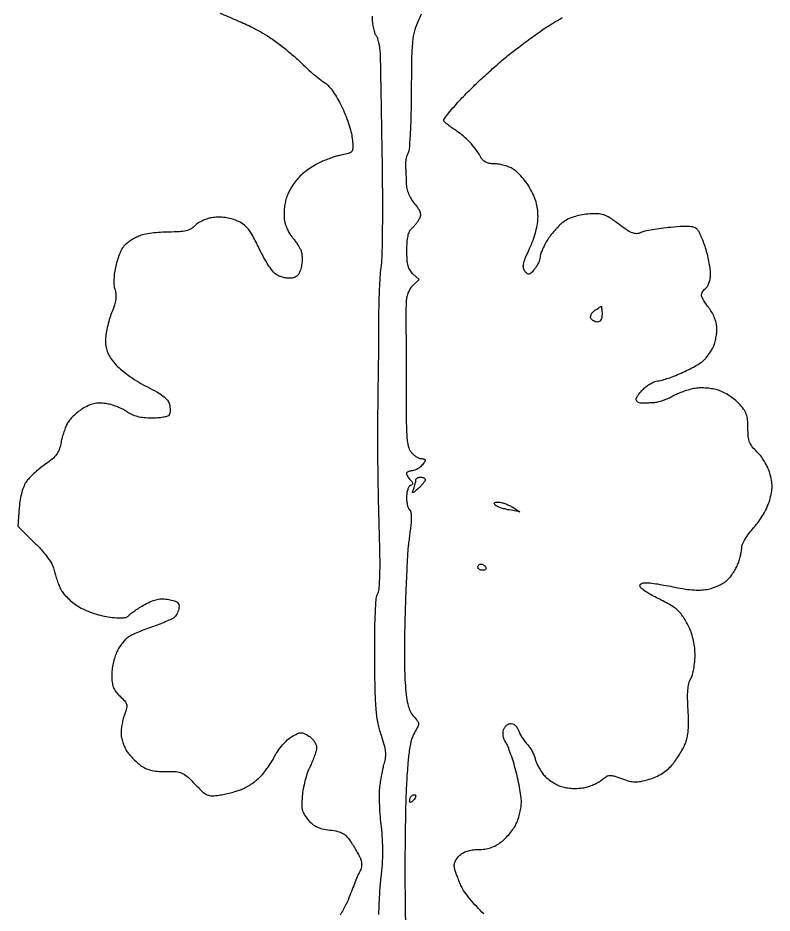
# Model space of a CAD drawing. Extents: x 0 to 102, y 0 to 135.
# Drawn here: x 76.54 to 97.1, y 56.3 to 80.71 of the extents above; entities that cross this region are included whole.
import ezdxf

# ---------------------------------------------------------------- set-up
doc = ezdxf.new("R2010")
doc.units = 0
doc.header["$MEASUREMENT"] = 0

msp = doc.modelspace()

# ---------------------------------------------------------------- linework, layer by layer
for points in [[(82.051786, 80.840163, -0.006793), (82.487644, 80.655578, -0.00687), (82.883834, 80.474871, -0.017941), (83.1618, 80.331025, -0.022023), (83.408971, 80.176934, -0.011957), (83.699274, 79.967303, -0.011892), (83.984977, 79.739506, -0.018411), (84.2193, 79.528237, 0.007637), (84.426767, 79.332915, 0.008838), (84.630388, 79.153495, 0.008042), (84.807543, 79.007717, 0.050508), (84.905949, 78.944429, -0.095043), (84.991057, 78.87836, -0.021353), (85.106739, 78.734857, -0.021402), (85.228031, 78.554862, -0.019282), (85.338059, 78.358899, -0.019427), (85.439331, 78.140508, -0.014551), (85.534297, 77.892915, -0.014765), (85.610127, 77.654239, -0.032324), (85.650739, 77.466898, -0.01455), (85.674032, 77.273315, -0.051905), (85.672405, 77.148709, -0.094329), (85.647878, 77.070769, -0.183666), (85.599328, 77.028655, -0.019134), (85.544909, 77.011044, -0.008258), (85.471212, 76.99158, -0.008157), (85.392007, 76.97342, -0.010701), (85.3191, 76.959575, 0.031793), (85.231997, 76.939196, 0.00938), (85.101474, 76.897076, 0.009375), (84.956152, 76.844085, 0.00996), (84.815845, 76.786686, 0.030949), (84.668325, 76.711728, 0.017894), (84.500476, 76.604664, 0.017838), (84.339145, 76.484736, 0.028456), (84.211344, 76.369945, 0.036051), (84.101238, 76.241848, 0.024331), (83.994092, 76.081577, 0.024558), (83.90521, 75.915555, 0.043972), (83.85154, 75.770569, 0.029055), (83.820931, 75.625938, 0.020847), (83.802992, 75.461669, 0.02115), (83.799065, 75.303316, 0.041866), (83.811751, 75.178369, 0.035279), (83.841481, 75.064501, 0.024915), (83.890018, 74.941462, 0.025264), (83.948551, 74.827946, 0.047438), (84.008588, 74.7441, -0.016833), (84.071418, 74.666807, -0.011133), (84.138524, 74.574112, -0.011209), (84.199783, 74.481005, -0.021282), (84.24412, 74.403019, -0.070653), (84.274402, 74.315563, -0.032736), (84.289643, 74.196024, -0.031198), (84.28951, 74.064241, -0.034328), (84.27271, 73.937719, -0.032251), (84.233634, 73.793801, -0.087371), (84.182745, 73.701507, -0.11218), (84.111982, 73.64554, -0.075936), (84.013192, 73.615611, -0.053161), (83.922219, 73.612302, -0.030738), (83.813562, 73.626653, -0.030412), (83.705078, 73.654768, -0.044282), (83.614231, 73.693487, -0.09785), (83.515534, 73.774362, -0.023398), (83.387879, 73.944941, -0.02205), (83.251247, 74.167009, -0.016078), (83.118612, 74.424712, 0.011777), (82.94733, 74.764658, 0.047263), (82.818969, 74.958568, 0.070755), (82.685057, 75.083403, 0.053369), (82.508531, 75.180394, 0.035654), (82.357321, 75.23126, 0.029679), (82.190855, 75.263945, 0.029819), (82.022651, 75.27657, 0.037175), (81.866262, 75.26733, 0.039863), (81.728384, 75.237507, 0.031899), (81.585927, 75.184458, 0.032896), (81.459832, 75.117844, 0.067347), (81.373491, 75.047122, -0.070854), (81.263406, 74.958228, -0.074083), (81.134495, 74.905249, -0.047816), (80.952891, 74.878456, -0.01273), (80.660087, 74.871, 0.018371), (80.429807, 74.862536, 0.016469), (80.19216, 74.837153, 0.016756), (79.980362, 74.800174, 0.048546), (79.838533, 74.755776, 0.026771), (79.724145, 74.699966, 0.020578), (79.605544, 74.62748, 0.020982), (79.500026, 74.550269, 0.045608), (79.427665, 74.480826, 0.064634), (79.368436, 74.391544, 0.020843), (79.304289, 74.245936, 0.020395), (79.245718, 74.076324, 0.021521), (79.202338, 73.905497, 0.020858), (79.171903, 73.721514, 0.026052), (79.159772, 73.548825, 0.028916), (79.165696, 73.399954, 0.066531), (79.191251, 73.291037, -0.075575), (79.216331, 73.174769, -0.052018), (79.210615, 73.039865, -0.039454), (79.172975, 72.875526, -0.017862), (79.099328, 72.667158, 0.022679), (79.035169, 72.479916, 0.016955), (78.981011, 72.268573, 0.017224), (78.943557, 72.065632, 0.037032), (78.9318, 71.907112, 0.041121), (78.94682, 71.724791, 0.063841), (78.992178, 71.573842, 0.055403), (79.079502, 71.424839, 0.023483), (79.226733, 71.245632, 0.037954), (79.378601, 71.101227, 0.017296), (79.596811, 70.935428, 0.017012), (79.839946, 70.775736, 0.022418), (80.072412, 70.648045, -0.014824), (80.330184, 70.511506, -0.037372), (80.506376, 70.39316, -0.053121), (80.618927, 70.283516, -0.112073), (80.673744, 70.175365, -0.032688), (80.689026, 70.091641, -0.032825), (80.693238, 70.006758, -0.034699), (80.686886, 69.932584, -0.100026), (80.669072, 69.884408, -0.185018), (80.623379, 69.849577, -0.025449), (80.50488, 69.821264, -0.026403), (80.354937, 69.80153, -0.019518), (80.187717, 69.795, -0.025176), (79.980013, 69.805465, -0.039162), (79.803664, 69.837367, -0.043942), (79.650274, 69.892505, -0.046501), (79.511948, 69.972782, 0.040078), (79.392576, 70.04412, 0.023077), (79.239032, 70.111295, 0.022946), (79.077577, 70.164866, 0.035304), (78.933475, 70.194665, 0.035404), (78.760013, 70.20553, 0.053819), (78.610139, 70.188102, 0.052032), (78.463843, 70.138439, 0.030595), (78.300885, 70.051016, 0.031536), (78.176252, 69.962673, 0.0249), (78.052982, 69.852475, 0.025518), (77.948537, 69.738206, 0.055361), (77.883556, 69.638782, 0.027132), (77.835951, 69.530448, 0.013326), (77.786684, 69.388064, 0.01318), (77.74324, 69.237048, 0.01868), (77.713221, 69.100502, -0.046332), (77.66721, 68.935309, -0.067872), (77.594998, 68.803058, -0.058875), (77.481847, 68.682309, -0.026254), (77.307787, 68.550602, 0.019287), (77.161742, 68.443259, 0.014983), (77.011198, 68.315848, 0.015228), (76.877845, 68.188394, 0.035051), (76.787704, 68.082987, 0.056286), (76.711768, 67.951874, 0.033961), (76.651031, 67.782658, 0.029781), (76.606585, 67.581224, 0.021357), (76.580142, 67.35213), (76.544023, 66.852786), (77.009182, 66.391329, -0.017028), (77.21339, 66.174461, -0.027082), (77.371058, 65.974275, -0.032114), (77.480908, 65.794613, -0.068174), (77.53646, 65.641686, 0.01855), (77.568887, 65.51437, 0.012027), (77.615323, 65.369678, 0.012096), (77.667567, 65.230369, 0.022363), (77.7177, 65.120389, 0.058075), (77.787693, 65.015497, 0.024187), (77.904223, 64.891117, 0.023537), (78.043208, 64.76859, 0.028104), (78.185394, 64.667235, 0.036393), (78.353921, 64.57727, 0.020269), (78.570428, 64.491533, 0.02004), (78.799532, 64.421553, 0.028641), (79.007833, 64.379522, 0.013128), (79.234544, 64.3532, 0.038193), (79.392117, 64.351154, 0.058372), (79.500471, 64.370868, 0.14783), (79.5663, 64.414955, -0.059059), (79.620124, 64.466697, -0.011573), (79.729251, 64.545355, -0.012133), (79.861522, 64.631473, -0.010983), (80.002228, 64.714086, -0.02393), (80.189589, 64.807167, -0.050989), (80.343393, 64.856663, -0.057982), (80.490909, 64.870514, -0.04083), (80.656794, 64.853228, -0.023417), (80.810003, 64.816988, -0.099993), (80.893004, 64.773943, -0.164846), (80.93085, 64.714415, -0.09806), (80.934587, 64.629622, -0.036114), (80.918666, 64.55962, -0.029019), (80.891898, 64.487157, -0.029882), (80.859097, 64.422843, -0.063592), (80.824989, 64.378749, -0.083104), (80.766154, 64.336784, -0.009508), (80.617896, 64.26794, -0.011267), (80.436809, 64.192829, -0.008956), (80.238167, 64.119702, 0.008297), (80.03269, 64.044366, 0.008434), (79.830958, 63.962647, 0.008259), (79.658042, 63.885787, 0.034082), (79.557796, 63.830641, 0.059461), (79.479774, 63.766267, 0.02539), (79.391301, 63.663625, 0.024686), (79.307017, 63.543359, 0.029719), (79.240546, 63.4224, 0.036546), (79.187035, 63.284439, 0.020963), (79.141992, 63.111664, 0.02086), (79.111112, 62.933265, 0.032431), (79.101, 62.777525, 0.031336), (79.112487, 62.594407, 0.064941), (79.148558, 62.456035, 0.069346), (79.21703, 62.337319, 0.040459), (79.32833, 62.216038, -0.023752), (79.456914, 62.084987, -0.119108), (79.505059, 61.995004, -0.12417), (79.505773, 61.894877, -0.026763), (79.45523, 61.727622, 0.023669), (79.416793, 61.603209, 0.01613), (79.384465, 61.458682, 0.016283), (79.36228, 61.316927, 0.031242), (79.355357, 61.202094, 0.050586), (79.367012, 61.089713, 0.027862), (79.402588, 60.956047, 0.027497), (79.454254, 60.823166, 0.039289), (79.515361, 60.712454, 0.031415), (79.59392, 60.608184, 0.018961), (79.699012, 60.49456, 0.018959), (79.812445, 60.389193, 0.031333), (79.916654, 60.310302, 0.049593), (80.051862, 60.238835, 0.043293), (80.204761, 60.191436, 0.037695), (80.382731, 60.166588, 0.023347), (80.593894, 60.163065, -0.022152), (80.858874, 60.159278, -0.089935), (81.015032, 60.121399, -0.081897), (81.155251, 60.029372, -0.016537), (81.368423, 59.819629, 0.013797), (81.577861, 59.611288, 0.082178), (81.705447, 59.525641, 0.112386), (81.835411, 59.49884, 0.036058), (82.032829, 59.517162, 0.012175), (82.17588, 59.544522, 0.008304), (82.337105, 59.582261, 0.008372), (82.491474, 59.62387, 0.016665), (82.6119, 59.662892, 0.035339), (82.726397, 59.713657, 0.018342), (82.861804, 59.792027, 0.018145), (82.995626, 59.883114, 0.026258), (83.106239, 59.973742, 0.034391), (83.212372, 60.084712, 0.016485), (83.333515, 60.240353, 0.016257), (83.449786, 60.411802, 0.022311), (83.542168, 60.5736, -0.033204), (83.636479, 60.730732, -0.025977), (83.758297, 60.888053, -0.02662), (83.887626, 61.023021, -0.056406), (84.003549, 61.109478, -0.018409), (84.165884, 61.196339, -0.103864), (84.26063, 61.22028, -0.124503), (84.348657, 61.201775, -0.031286), (84.47707, 61.128678, -0.051786), (84.556459, 61.064016, -0.047225), (84.623638, 60.982524, -0.050307), (84.669586, 60.897308, -0.098815), (84.6846, 60.822079, -0.062606), (84.673614, 60.734682, -0.018484), (84.635331, 60.605003, -0.018241), (84.581076, 60.461081, -0.018693), (84.516875, 60.322691, 0.033213), (84.449021, 60.164562, 0.016913), (84.384023, 59.95819, 0.016726), (84.331121, 59.73998, 0.024009), (84.300142, 59.543511, 0.016715), (84.280995, 59.288534, 0.063701), (84.294624, 59.129899, 0.081006), (84.345701, 58.999983, 0.038209), (84.449631, 58.852113, 0.04497), (84.56632, 58.733897, 0.063452), (84.690377, 58.653451, 0.056446), (84.841532, 58.600698, 0.0277), (85.042783, 58.566644, -0.025762), (85.262916, 58.53027, -0.079622), (85.402789, 58.475346, -0.084019), (85.51434, 58.381249, -0.030848), (85.637992, 58.21543, -0.00867), (85.71889, 58.086891, -0.00841), (85.796128, 57.95433, -0.00835), (85.860128, 57.835506, -0.03055), (85.894701, 57.757306, -0.064011), (85.910563, 57.688739, -0.042456), (85.911747, 57.607876, -0.042365), (85.899228, 57.527709, -0.062415), (85.873873, 57.461206, 0.021201), (85.83243, 57.374645, 0.003389), (85.759801, 57.201584, 0.003745), (85.677105, 56.996378, 0.003275), (85.593647, 56.780591, -0.026678), (85.486072, 56.536978, -0.013925), (85.327804, 56.245207, -0.01381)], [(87.538667, 80.809301, -0.007926), (87.45403, 80.6238, 0.045913), (87.354735, 80.353573, 0.040695), (87.30135, 80.058576, 0.020478), (87.276172, 79.615269, 0.003044), (87.267494, 78.7203, -0.005057), (87.25932, 78.1246, -0.007177), (87.23909, 77.59512, -0.004346), (87.211908, 77.151774, -0.097422), (87.178511, 77.0283, 0.037706), (87.147435, 76.951172, 0.025216), (87.123216, 76.8591, 0.025426), (87.108726, 76.76694, 0.04474), (87.107517, 76.6899, -0.005399), (87.112935, 76.603909, -0.001846), (87.118985, 76.479117, -0.001835), (87.124648, 76.341324, -0.002119), (87.129007, 76.209941, 0.045269), (87.146916, 76.060674, 0.041972), (87.191568, 75.913079, 0.041082), (87.261418, 75.772021, 0.03942), (87.354243, 75.642192, -0.022436), (87.458852, 75.505904, -0.075917), (87.508337, 75.405579, -0.112537), (87.515587, 75.317964, -0.08768), (87.485762, 75.226893, -0.028994), (87.443783, 75.158327, -0.018143), (87.387292, 75.083024, -0.018197), (87.326037, 75.01266, -0.031356), (87.269519, 74.959433, 0.113643), (87.210256, 74.88176, 0.051869), (87.169664, 74.760004, 0.037901), (87.14551, 74.591512, 0.016657), (87.138, 74.366153, 0.016073), (87.146007, 74.117146, 0.049114), (87.173311, 73.950536, 0.070808), (87.225011, 73.82892, 0.073101), (87.308153, 73.728038), (87.478306, 73.574052), (87.308153, 73.41553, 0.065843), (87.2414, 73.334531, 0.040071), (87.184289, 73.224208, 0.039174), (87.143936, 73.102141, 0.050629), (87.127502, 72.985354, 0.005905), (87.123786, 72.846804, 0.001981), (87.121551, 72.644391, 0.00197), (87.120847, 72.420358, 0.002252), (87.121984, 72.2061, -0.000848), (87.123711, 71.993149, -0.000768), (87.124785, 71.773054, -0.000769), (87.12514, 71.576013, -0.002464), (87.124528, 71.4447, 0.002474), (87.123805, 71.288938, 0.000298), (87.124114, 70.945484, 0.000354), (87.125014, 70.537305, 0.000291), (87.126536, 70.101641, 0.004666), (87.134411, 69.514454, 0.023825), (87.157361, 69.188921, 0.044282), (87.200024, 68.985298, 0.110579), (87.274501, 68.853791, 0.035544), (87.33782, 68.793104, 0.035207), (87.409289, 68.741786, 0.037415), (87.478136, 68.706158, 0.101031), (87.531812, 68.6952, -0.040575), (87.57538, 68.691659, -0.059955), (87.612175, 68.680999, -0.078845), (87.637181, 68.665353, -0.216889), (87.6456, 68.646857, -0.13383), (87.638556, 68.621011, -0.022027), (87.610098, 68.577213, -0.022866), (87.571016, 68.527473, -0.018427), (87.524743, 68.477657, -0.047729), (87.468699, 68.431401, -0.03757), (87.400336, 68.392302, -0.038733), (87.330613, 68.3655, -0.072518), (87.270943, 68.3568, 0.048936), (87.220067, 68.351809, 0.068935), (87.177052, 68.336919, 0.089117), (87.148088, 68.314962, 0.188272), (87.138, 68.28912, 0.103205), (87.144994, 68.255598, 0.030099), (87.169064, 68.208393, 0.028856), (87.203277, 68.157231, 0.027298), (87.24375, 68.109345, -0.026382), (87.29452, 68.049499, -0.164145), (87.3072, 68.011914, -0.247772), (87.292136, 67.98338, -0.062037), (87.24375, 67.958475, 0.176652), (87.203053, 67.924117, 0.050895), (87.169064, 67.847648, 0.044376), (87.145777, 67.747223, 0.034806), (87.138, 67.635643, 0.026545), (87.143973, 67.523206, 0.033165), (87.161907, 67.420252, 0.035112), (87.187906, 67.338799, 0.160883), (87.219386, 67.301286, -0.202715), (87.248331, 67.260502, -0.031851), (87.263724, 67.161028, -0.03108), (87.267225, 67.034665, -0.0226), (87.256036, 66.894443, 0.000277), (87.236666, 66.739375, 0.000206), (87.215437, 66.568081, 0.000208), (87.195541, 66.406442, 0.000471), (87.18065, 66.2841, 0.016914), (87.166343, 66.118836, 0.00136), (87.144586, 65.682383, 0.001835), (87.121953, 65.161439, 0.001408), (87.100917, 64.5921, 0.004648), (87.086063, 63.993733, 0.004421), (87.081997, 63.385144, 0.00439), (87.087883, 62.847172, 0.015609), (87.105434, 62.502913, 0.012166), (87.140119, 62.178408, 0.033625), (87.185304, 61.953233, 0.048076), (87.247066, 61.789815, 0.073282), (87.333018, 61.665178, -0.024016), (87.436011, 61.543395, -0.153755), (87.463289, 61.468401, -0.129537), (87.445152, 61.38491, -0.015178), (87.352659, 61.216364, 0.065768), (87.274922, 61.032961, 0.028366), (87.218733, 60.772968, 0.019215), (87.175116, 60.404108, 0.006188), (87.138293, 59.8545, 0.007593), (87.116436, 59.299188, 0.00268), (87.101467, 58.502789, 0.002659), (87.094362, 57.627356, 0.00312), (87.097219, 56.797332, 0.002684), (87.108611, 56.04042, 0.00417)], [(86.382947, 56.264227, -0.004566), (86.410447, 56.889002, -0.017493), (86.444707, 57.276861, 0.014053), (86.478719, 57.633864, 0.015299), (86.491364, 57.982227, 0.015682), (86.482628, 58.322368, 0.016622), (86.452542, 58.654722, -0.011274), (86.424131, 58.935142, -0.009295), (86.406155, 59.235223, -0.009414), (86.399964, 59.511354, -0.02461), (86.409013, 59.709561, -0.012522), (86.429843, 59.882492, -0.009267), (86.461189, 60.072565, -0.009378), (86.497513, 60.25108, -0.020726), (86.533377, 60.385388, 0.046751), (86.567819, 60.547815, 0.055849), (86.568435, 60.704205, 0.042195), (86.53258, 60.888664, 0.014725), (86.451097, 61.146788, -0.034637), (86.362156, 61.473263, -0.027792), (86.310907, 61.833916, -0.016281), (86.28376, 62.345368, -0.003446), (86.271634, 63.2385, -0.004191), (86.272816, 63.934337, -0.008985), (86.28787, 64.470931, -0.007414), (86.312663, 64.877891, -0.105751), (86.353519, 65.016626, 0.107868), (86.394536, 65.15809, 0.010252), (86.411484, 65.519958, 0.010412), (86.414217, 66.019267, 0.004069), (86.398023, 66.708626, -0.002276), (86.379992, 67.374511, -0.001635), (86.365668, 68.118518, -0.001651), (86.356688, 68.826781, -0.003562), (86.355459, 69.372, -0.000651), (86.358311, 69.834072, -0.000734), (86.362281, 70.278013, -0.00067), (86.366718, 70.655647, -0.004003), (86.370872, 70.8525, 0.004589), (86.374795, 71.049354, 0.000768), (86.378273, 71.426987, 0.000842), (86.380933, 71.870928, 0.000746), (86.382234, 72.333, -0.005163), (86.387746, 72.8061, -0.005029), (86.403033, 73.283165, -0.004966), (86.424844, 73.70202, -0.018662), (86.450918, 73.963805, 0.028855), (86.475348, 74.272779, 0.002917), (86.486688, 75.010338, 0.003648), (86.488664, 75.890123, 0.002897), (86.47836, 76.840205, 0.000104), (86.462424, 77.786064, 0.000136), (86.447402, 78.652904, 0.000101), (86.434466, 79.379551, 0.00123), (86.428764, 79.658164, 0.020604), (86.417614, 79.831813, 0.022927), (86.392327, 79.997807, 0.023054), (86.358034, 80.136071, 0.100316), (86.318575, 80.210195, -0.098572), (86.279031, 80.283865, -0.023278), (86.244375, 80.419824, -0.023076), (86.218598, 80.58278, -0.020927), (86.206863, 80.752832, -0.019784)], [(89.242371, 56.281663, -0.015758), (89.050585, 56.477942, -0.014911), (88.867855, 56.689469, -0.015053), (88.71747, 56.886243, -0.049399), (88.635748, 57.027742, -0.007596), (88.581799, 57.151927, -0.006206), (88.527772, 57.286322, -0.006276), (88.481144, 57.411237, -0.01635), (88.451699, 57.502522, -0.071509), (88.438883, 57.595798, -0.079248), (88.453763, 57.685493, -0.071168), (88.497902, 57.773549, -0.044691), (88.571872, 57.862072, -0.060875), (88.670893, 57.939527, -0.055814), (88.788521, 57.993571, -0.048924), (88.929072, 58.025208, -0.030918), (89.096965, 58.0356, 0.035907), (89.270909, 58.048108, 0.044284), (89.429093, 58.085492, 0.044768), (89.576827, 58.149712, 0.038035), (89.719559, 58.242325, 0.035441), (89.833477, 58.342735, 0.022533), (89.951748, 58.474249, 0.022615), (90.056662, 58.614529, 0.038484), (90.129394, 58.74156, 0.032879), (90.182589, 58.875781, 0.020887), (90.227426, 59.037897, 0.020968), (90.258219, 59.201422, 0.036066), (90.2682, 59.339606, 0.034699), (90.257266, 59.496976, 0.010716), (90.219349, 59.731675, 0.010662), (90.165561, 59.993089, 0.011521), (90.101899, 60.24526, 0.008893), (90.031341, 60.483341, 0.010992), (89.956838, 60.702361, 0.009465), (89.887135, 60.882714, 0.076397), (89.841605, 60.958632, -0.077179), (89.807574, 61.015575, -0.041871), (89.783343, 61.093652, -0.040473), (89.771608, 61.179187, -0.050525), (89.775256, 61.259236, -0.072785), (89.797261, 61.332493, -0.068617), (89.839644, 61.398016, -0.072967), (89.895184, 61.446138, -0.106693), (89.955629, 61.468593, -0.108351), (90.024825, 61.463551, -0.096678), (90.088791, 61.430139, -0.081349), (90.143897, 61.369096, -0.052216), (90.187013, 61.283722, 0.032544), (90.229085, 61.191596, 0.018182), (90.291401, 61.085192, 0.018077), (90.362514, 60.981763, 0.027895), (90.431924, 60.898388, -0.038308), (90.499295, 60.813951, -0.024958), (90.564193, 60.707373, -0.025098), (90.61738, 60.596382, -0.043023), (90.648739, 60.498718, 0.047451), (90.682126, 60.39781, 0.02309), (90.742505, 60.276105, 0.022666), (90.81756, 60.154242, 0.030331), (90.896942, 60.051535, 0.046399), (90.994512, 59.958905, 0.028055), (91.125164, 59.867473, 0.027953), (91.266361, 59.79059, 0.043357), (91.396326, 59.742254, 0.036356), (91.537262, 59.714166, 0.02518), (91.699404, 59.702196, 0.025169), (91.86205, 59.706586, 0.036144), (92.004519, 59.728055, 0.030087), (92.134092, 59.765593, 0.023333), (92.270019, 59.821275, 0.02385), (92.392291, 59.885421, 0.051227), (92.478012, 59.948342, -0.044311), (92.585709, 60.029704, -0.130974), (92.673596, 60.056696, -0.085688), (92.784568, 60.041797, -0.012504), (93.000576, 59.967948, 0.02282), (93.208619, 59.901583, 0.060444), (93.362942, 59.879454, 0.05745), (93.522556, 59.894356, 0.019079), (93.750839, 59.951679, 0.033989), (93.932257, 60.018339, 0.034185), (94.102607, 60.108855, 0.035309), (94.25355, 60.218299, 0.043106), (94.377009, 60.341437, 0.021683), (94.474708, 60.468055, 0.014046), (94.577003, 60.622256, 0.014127), (94.668605, 60.778814, 0.025848), (94.732852, 60.912, 0.04595), (94.787509, 61.085047, 0.031947), (94.818204, 61.28783, 0.025623), (94.826896, 61.535226, 0.012961), (94.813787, 61.846899, -0.011795), (94.800254, 62.151724, -0.026211), (94.807603, 62.383969, -0.034584), (94.835028, 62.561596, -0.070976), (94.885057, 62.692899, 0.059344), (94.929445, 62.80175, 0.021363), (94.966978, 62.965036, 0.020839), (94.99322, 63.149198, 0.023221), (95.002802, 63.32836, 0.02902), (94.992805, 63.52411, 0.02397), (94.960139, 63.730493, 0.024484), (94.909262, 63.926573, 0.036829), (94.844348, 64.090785, 0.018736), (94.771103, 64.228923, 0.016387), (94.684558, 64.367648, 0.016689), (94.598034, 64.487843, 0.046208), (94.527098, 64.564041, 0.038265), (94.439961, 64.6306, 0.010823), (94.294661, 64.720519, 0.010839), (94.125561, 64.815293, 0.011256), (93.954603, 64.901415, -0.016171), (93.79251, 64.985079, -0.021036), (93.650176, 65.072518, -0.019239), (93.539703, 65.153306, -0.147434), (93.503403, 65.20545, -0.17124), (93.504422, 65.248224, -0.159403), (93.532012, 65.282402, -0.100406), (93.587359, 65.304211, -0.043921), (93.6663, 65.311131, -0.032443), (93.777964, 65.303838, -0.006174), (93.979672, 65.274915, -0.006564), (94.2147, 65.235079, -0.00599), (94.4559, 65.18794, 0.014439), (94.738712, 65.137612, 0.023244), (94.982204, 65.112996, 0.027312), (95.191943, 65.113066, 0.042061), (95.371535, 65.138194, 0.029145), (95.508172, 65.177687, 0.022797), (95.651277, 65.235714, 0.023309), (95.779848, 65.302229, 0.050923), (95.869662, 65.367136, 0.041228), (95.944883, 65.446146, 0.020711), (96.026884, 65.556971, 0.020413), (96.102701, 65.679317, 0.028399), (96.159576, 65.794933, 0.021836), (96.203693, 65.913314, 0.017585), (96.240953, 66.043922, 0.01793), (96.266819, 66.167166, 0.042781), (96.2748, 66.26027, -0.106746), (96.295898, 66.357968, -0.027581), (96.370817, 66.501692, -0.02678), (96.476556, 66.659885, -0.024451), (96.601666, 66.810961, 0.029633), (96.7383, 66.979477, 0.02326), (96.866355, 67.176847, 0.023763), (96.971224, 67.377542, 0.040272), (97.036818, 67.555308, 0.021646), (97.086415, 67.767408, 0.045424), (97.102569, 67.935809, 0.047332), (97.087802, 68.099922, 0.025533), (97.040419, 68.297485, 0.038225), (96.982431, 68.450218, 0.025474), (96.894262, 68.615437, 0.025676), (96.791668, 68.767844, 0.044911), (96.689867, 68.880781, -0.035829), (96.561046, 69.018586, -0.078894), (96.489281, 69.143164, -0.068983), (96.4543, 69.294322, -0.022422), (96.444, 69.523884, 0.023978), (96.433104, 69.750953, 0.063709), (96.397237, 69.909016, 0.069797), (96.324997, 70.044534, 0.033414), (96.198284, 70.196224, 0.035652), (96.081432, 70.302235, 0.023143), (95.932843, 70.408145, 0.023272), (95.777336, 70.498515, 0.040302), (95.639706, 70.556596, 0.036795), (95.495821, 70.592604, 0.022901), (95.323175, 70.61445, 0.022901), (95.149245, 70.620414, 0.036779), (95.001431, 70.607814, 0.028248), (94.856546, 70.576168, 0.01725), (94.689576, 70.523414, 0.01727), (94.527242, 70.459505, 0.029168), (94.396759, 70.393567, -0.029621), (94.271279, 70.3303, -0.02144), (94.124979, 70.274411, -0.021773), (93.98092, 70.233221, -0.043378), (93.8637, 70.215714, -0.005402), (93.758776, 70.210384, -0.005345), (93.65339, 70.207299, -0.005255), (93.561113, 70.206556, -0.020532), (93.50415, 70.209036, -0.087389), (93.463765, 70.219731, -0.087388), (93.429464, 70.243581, -0.09119), (93.40646, 70.276705, -0.106687), (93.3984, 70.314049, -0.131654), (93.411673, 70.363582, -0.026588), (93.461809, 70.440648, -0.026371), (93.531623, 70.526514, -0.022003), (93.614259, 70.610149, -0.03193), (93.708244, 70.686708, -0.031077), (93.812039, 70.751435, -0.032634), (93.910279, 70.796516, -0.091497), (93.984432, 70.8102, 0.069509), (94.072258, 70.822469, 0.011518), (94.235811, 70.873174, 0.012452), (94.426591, 70.942504, 0.01073), (94.623495, 71.024579, 0.011849), (94.819102, 71.116687, 0.012618), (95.006011, 71.216146, 0.012275), (95.162192, 71.309511, 0.05557), (95.244967, 71.375682, 0.027878), (95.305114, 71.442937, 0.014229), (95.373299, 71.53348, 0.014093), (95.438474, 71.631069, 0.020518), (95.489846, 71.720873, 0.043955), (95.531351, 71.821638, 0.022521), (95.56623, 71.9539, 0.022195), (95.590109, 72.094339, 0.03102), (95.598, 72.221415, 0.050457), (95.583837, 72.361404, 0.038522), (95.541455, 72.509537, 0.036989), (95.474386, 72.655926, 0.037028), (95.3865, 72.79078, -0.013993), (95.305515, 72.903355, -0.017527), (95.237128, 73.012292, -0.015855), (95.186606, 73.106144, -0.116047), (95.175, 73.155477, -0.106323), (95.183798, 73.196384, -0.03967), (95.212277, 73.248144, -0.037088), (95.253342, 73.301446, -0.036889), (95.3019, 73.3482, 0.095384), (95.350542, 73.407392, 0.042382), (95.391254, 73.500304, 0.039908), (95.418856, 73.609087, 0.04307), (95.427884, 73.718109, 0.032563), (95.418948, 73.848233, 0.012653), (95.390363, 74.026525, 0.012464), (95.349569, 74.218667, 0.015104), (95.301439, 74.396483, 0.012936), (95.24587, 74.563937, 0.013737), (95.182728, 74.724934, 0.013433), (95.120996, 74.860216, 0.059512), (95.07359, 74.933555, 0.132347), (94.990771, 74.992045, 0.066287), (94.864739, 75.020144, 0.036635), (94.668521, 75.022842, 0.008486), (94.339103, 74.997604, 0.009511), (94.083514, 74.96874, 0.010597), (93.8383, 74.93101, 0.009992), (93.631098, 74.890335, 0.053476), (93.521967, 74.854088, -0.095579), (93.407497, 74.826445, -0.103772), (93.2945, 74.844732, -0.058684), (93.152475, 74.919481, -0.012566), (92.926474, 75.08317, 0.015907), (92.676452, 75.261723, 0.068038), (92.512008, 75.341662, 0.076572), (92.341761, 75.369795, 0.023419), (92.080315, 75.360403, 0.026928), (91.878401, 75.332653, 0.032946), (91.694122, 75.284361, 0.035927), (91.532994, 75.217377, 0.04943), (91.400589, 75.133517, 0.031776), (91.293409, 75.038196, 0.016771), (91.172413, 74.907487, 0.016622), (91.057076, 74.764874, 0.02459), (90.966583, 74.631928, 0.017841), (90.893855, 74.502754, 0.019139), (90.832328, 74.371669, 0.019073), (90.788325, 74.255622, 0.080464), (90.776233, 74.182422, -0.078188), (90.765595, 74.116157, -0.030332), (90.731385, 74.029474, -0.029122), (90.682233, 73.938369, -0.031929), (90.624167, 73.856486, -0.019285), (90.53516, 73.754844, -0.146326), (90.480565, 73.72341, -0.228076), (90.43062, 73.734403, -0.053286), (90.367426, 73.795877, -0.129742), (90.326225, 73.884616, -0.093521), (90.327306, 73.994283, -0.048809), (90.375301, 74.152855, -0.010328), (90.491165, 74.417912, 0.021619), (90.586171, 74.649355, 0.022698), (90.659125, 74.884441, 0.024151), (90.705971, 75.107266, 0.038551), (90.721876, 75.301106, 0.034704), (90.708981, 75.500506, 0.037798), (90.668593, 75.690443, 0.035695), (90.597575, 75.881178, 0.025579), (90.492679, 76.083185, 0.028306), (90.386127, 76.243469, 0.02446), (90.25714, 76.399055, 0.025206), (90.125998, 76.528604, 0.062992), (90.015311, 76.604829, 0.0346), (89.902429, 76.653633, 0.02253), (89.766442, 76.694785, 0.022664), (89.629466, 76.723048, 0.039561), (89.513978, 76.7322, -0.045876), (89.395652, 76.743079, -0.071163), (89.298653, 76.775813, -0.079264), (89.222157, 76.83109, -0.073999), (89.164531, 76.90863, 0.022494), (89.115523, 76.991063, 0.010131), (89.044275, 77.094844, 0.010007), (88.964479, 77.201595, 0.013449), (88.887744, 77.294797, 0.026609), (88.79813, 77.387417, 0.014028), (88.677849, 77.493047, 0.013919), (88.54831, 77.59457, 0.020836), (88.42929, 77.675167, -0.017782), (88.323544, 77.745837, -0.024526), (88.234302, 77.817084, -0.022716), (88.168211, 77.88094, -0.191586), (88.1532, 77.918678, -0.166078), (88.168936, 77.964747, -0.005509), (88.290758, 78.118727, -0.009943), (88.442043, 78.298256, -0.006697), (88.621484, 78.497358, -0.012189), (88.850086, 78.73251, -0.005727), (89.156355, 79.025763, -0.005671), (89.484429, 79.325862, -0.00794), (89.784734, 79.585907, -0.009949), (90.097058, 79.837388, -0.00676), (90.461938, 80.111606, -0.006814), (90.821494, 80.366851, -0.013563), (91.1142, 80.557195, -0.005913), (91.385034, 80.71867, -0.005052)]]:
    msp.add_lwpolyline(points, format="xyb")
for points in [[(92.44167, 72.8406, -0.362985), (92.452016, 72.831949, -0.013773), (92.460124, 72.778472, -0.019136), (92.465919, 72.710188, -0.011598), (92.4678, 72.6291, -0.047734), (92.459533, 72.542702, -0.083213), (92.434459, 72.475444, -0.111514), (92.395298, 72.432983, -0.15208), (92.345893, 72.4176, -0.070255), (92.294796, 72.424815, -0.05272), (92.242107, 72.446221, -0.053366), (92.19581, 72.47775, -0.078339), (92.163768, 72.515034, -0.158721), (92.152607, 72.56089, -0.087512), (92.167063, 72.617354, -0.072019), (92.204359, 72.675668, -0.056718), (92.259545, 72.726534, -0.00742), (92.321207, 72.770233, -0.010539), (92.377392, 72.807093, -0.006876), (92.425153, 72.8361, -0.133798)], [(87.5187, 68.1876, -0.054379), (87.567246, 68.182305, -0.074067), (87.608323, 68.1666, -0.093691), (87.635888, 68.143389, -0.172711), (87.6456, 68.116112, -0.143045), (87.634691, 68.078762, -0.024913), (87.591684, 68.018282, -0.025288), (87.532329, 67.950406, -0.020292), (87.462055, 67.883462, -0.003397), (87.342417, 67.779845, -0.166053), (87.313515, 67.768372, -0.52211), (87.302831, 67.782218, -0.011321), (87.335155, 67.877269, 0.014296), (87.356838, 67.942299, 0.013607), (87.37516, 68.009535, 0.013689), (87.388097, 68.069798, 0.046053), (87.3918, 68.109919, -0.16037), (87.401554, 68.139549, -0.096657), (87.429077, 68.164781, -0.078243), (87.470169, 68.181823, -0.05931)], [(89.63793, 67.507802, -0.055614), (89.716092, 67.49764, -0.024227), (89.816568, 67.467784, -0.023614), (89.921325, 67.425395, -0.029021), (90.0144, 67.37578), (90.2259, 67.246755), (89.932444, 67.295764, -0.020734), (89.814012, 67.320628, -0.022224), (89.700805, 67.354761, -0.02247), (89.606779, 67.392559, -0.089803), (89.555974, 67.427786, -0.089165), (89.531362, 67.463186, -0.316763), (89.536141, 67.488886, -0.167611), (89.569602, 67.504692, -0.031841)], [(89.163407, 65.8188, -0.089642), (89.197719, 65.812599, -0.053229), (89.234989, 65.793949, -0.051032), (89.269395, 65.766561, -0.06081), (89.2953, 65.7342, -0.139169), (89.304432, 65.702082, -0.191142), (89.293483, 65.674451, -0.138808), (89.262361, 65.655798, -0.066118), (89.215693, 65.6496, -0.062283), (89.165262, 65.655906, -0.080552), (89.122544, 65.674451, -0.097988), (89.093954, 65.701935, -0.153634), (89.0838, 65.7342, -0.092995), (89.089859, 65.766495, -0.096318), (89.107185, 65.793949, -0.099231), (89.133033, 65.812323, -0.105429)], [(87.37911, 59.51469, -0.212536), (87.388385, 59.490531, -0.080535), (87.380573, 59.454412, -0.061283), (87.357833, 59.412403, -0.041736), (87.32271, 59.37087, -0.034019), (87.28123, 59.334681, -0.131573), (87.24989, 59.321881, -0.290264), (87.230525, 59.330972, -0.142677), (87.2226, 59.35818, -0.054831), (87.226736, 59.395785, -0.038674), (87.239167, 59.436488, -0.039129), (87.257394, 59.474033, -0.063896), (87.279, 59.502, -0.075941), (87.30384, 59.520256, -0.089268), (87.331672, 59.528993, -0.100736), (87.358096, 59.527015, -0.128169)]]:
    msp.add_lwpolyline(points, format="xyb", close=True)

doc.saveas('drawing.dxf')
